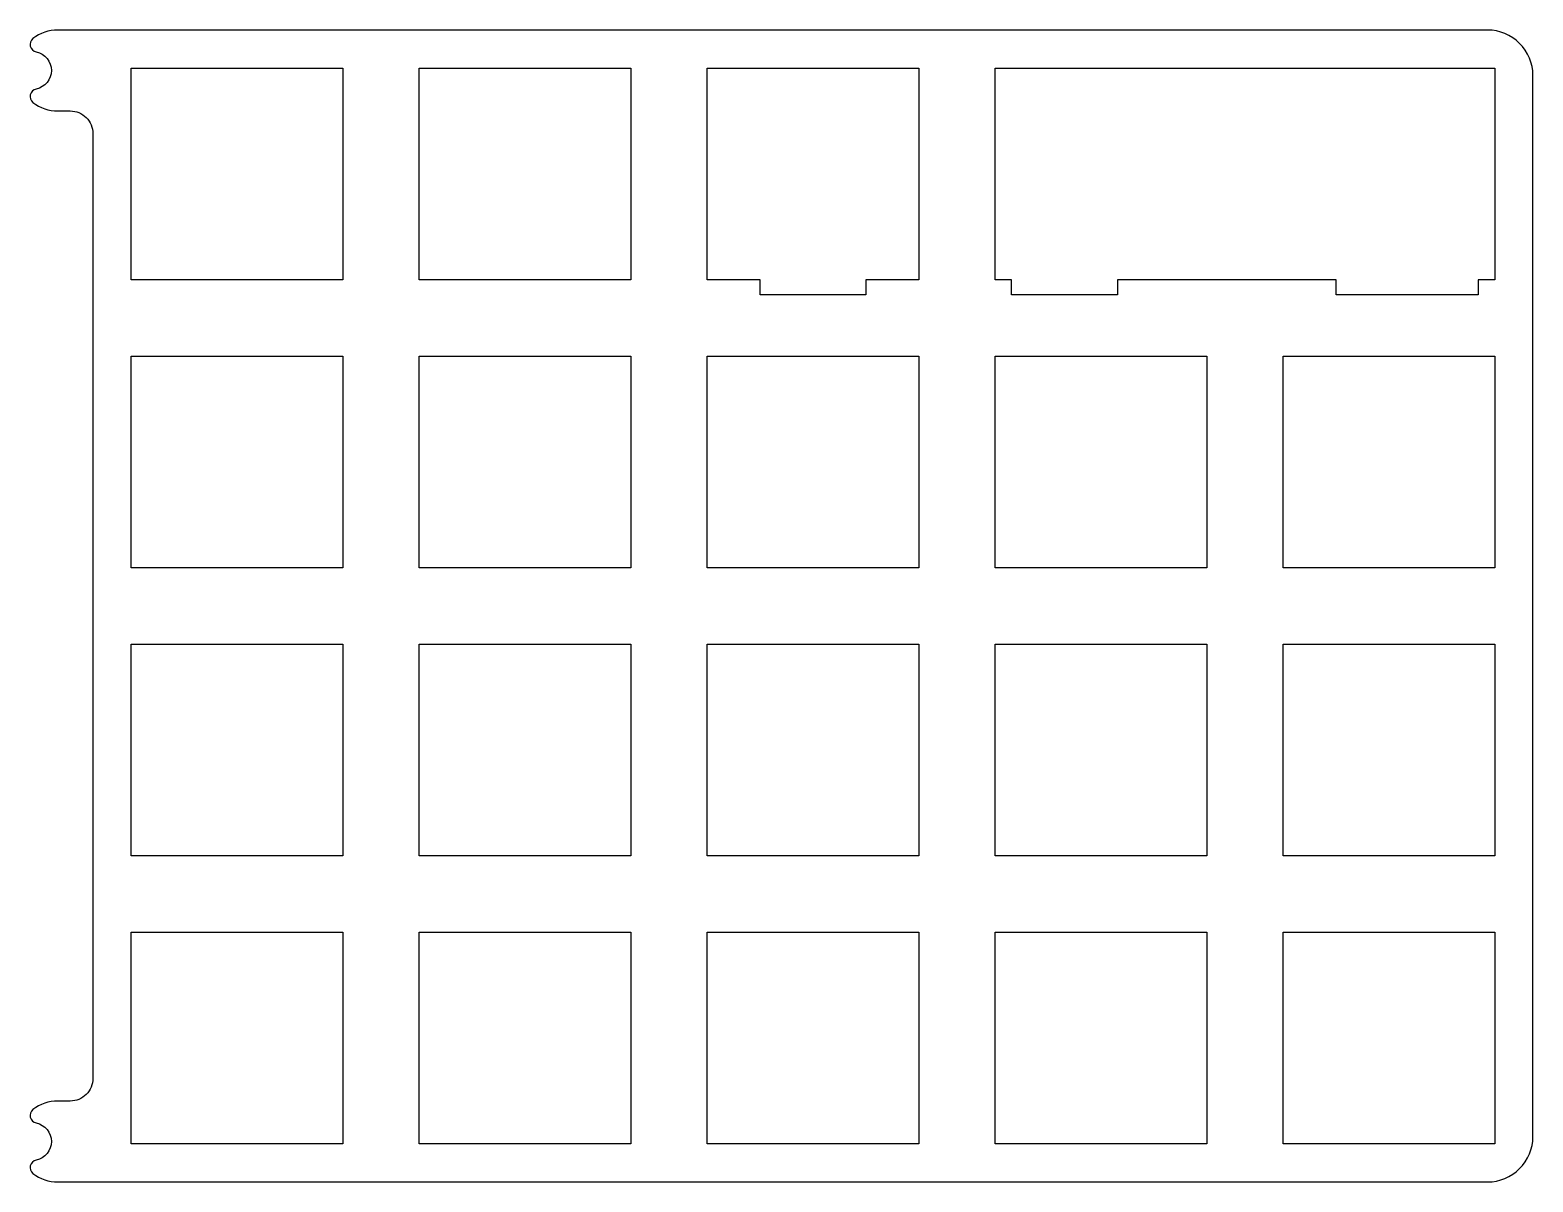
# Model space of a CAD drawing. Header units: millimetres. Extents: x -237.5 to -138.1, y -9.5 to 66.7.
import ezdxf

# ---------------------------------------------------------------- set-up
doc = ezdxf.new("R2010")
doc.units = ezdxf.units.MM
doc.layers.get('0').update_dxf_attribs({"linetype": 'CONTINUOUS'})

msp = doc.modelspace()

# ---------------------------------------------------------------- linework, layer by layer
msp.add_lwpolyline([(-141.113, 66.675), (-235.688, 66.675, 0.166801), (-237.33, 66.111, 0.642807), (-237.12, 65.226, -0.821584), (-237.12, 62.774, 0.642807), (-237.33, 61.889, 0.166801), (-235.688, 61.325), (-234.863, 61.325, -0.414214), (-233.363, 59.825), (-233.363, -2.675, -0.414214), (-234.863, -4.175), (-235.688, -4.175, 0.166801), (-237.33, -4.739, 0.642807), (-237.12, -5.624, -0.821584), (-237.12, -8.076, 0.642807), (-237.33, -8.961, 0.166801), (-235.688, -9.525), (-141.113, -9.525, 0.414214), (-138.113, -6.525), (-138.113, 63.675, 0.414214)], format="xyb", close=True)
for points in [[(-216.838, 50.15), (-230.838, 50.15), (-230.838, 64.15), (-216.838, 64.15)], [(-197.788, 64.15), (-197.788, 50.15), (-211.788, 50.15), (-211.788, 64.15)], [(-178.737, 64.15), (-178.737, 50.15), (-182.237, 50.15), (-182.237, 49.15), (-189.237, 49.15), (-189.237, 50.15), (-192.738, 50.15), (-192.738, 64.15)], [(-140.637, 50.15), (-141.725, 50.15), (-141.725, 49.15), (-151.137, 49.15), (-151.137, 50.15), (-165.601, 50.15), (-165.601, 49.15), (-172.601, 49.15), (-172.601, 50.15), (-173.688, 50.15), (-173.688, 64.15), (-140.637, 64.15)], [(-230.838, 45.1), (-216.838, 45.1), (-216.838, 31.1), (-230.838, 31.1)], [(-211.788, 31.1), (-211.788, 45.1), (-197.788, 45.1), (-197.788, 31.1)], [(-192.738, 31.1), (-192.738, 45.1), (-178.737, 45.1), (-178.737, 31.1)], [(-173.688, 31.1), (-173.688, 45.1), (-159.688, 45.1), (-159.688, 31.1)], [(-154.638, 31.1), (-154.638, 45.1), (-140.637, 45.1), (-140.637, 31.1)], [(-230.838, 26.05), (-216.838, 26.05), (-216.838, 12.05), (-230.838, 12.05)], [(-197.788, 26.05), (-197.788, 12.05), (-211.788, 12.05), (-211.788, 26.05)], [(-178.737, 26.05), (-178.737, 12.05), (-192.738, 12.05), (-192.738, 26.05)], [(-173.688, 12.05), (-173.688, 26.05), (-159.688, 26.05), (-159.688, 12.05)], [(-140.637, 26.05), (-140.637, 12.05), (-154.638, 12.05), (-154.638, 26.05)], [(-230.838, -7), (-230.838, 7), (-216.838, 7), (-216.838, -7)], [(-211.788, -7), (-211.788, 7), (-197.788, 7), (-197.788, -7)], [(-178.737, -7), (-192.738, -7), (-192.738, 7), (-178.737, 7)], [(-173.688, 7), (-159.688, 7), (-159.688, -7), (-173.688, -7)], [(-154.638, -7), (-154.638, 7), (-140.637, 7), (-140.637, -7)]]:
    msp.add_lwpolyline(points, close=True)

doc.saveas('drawing.dxf')
